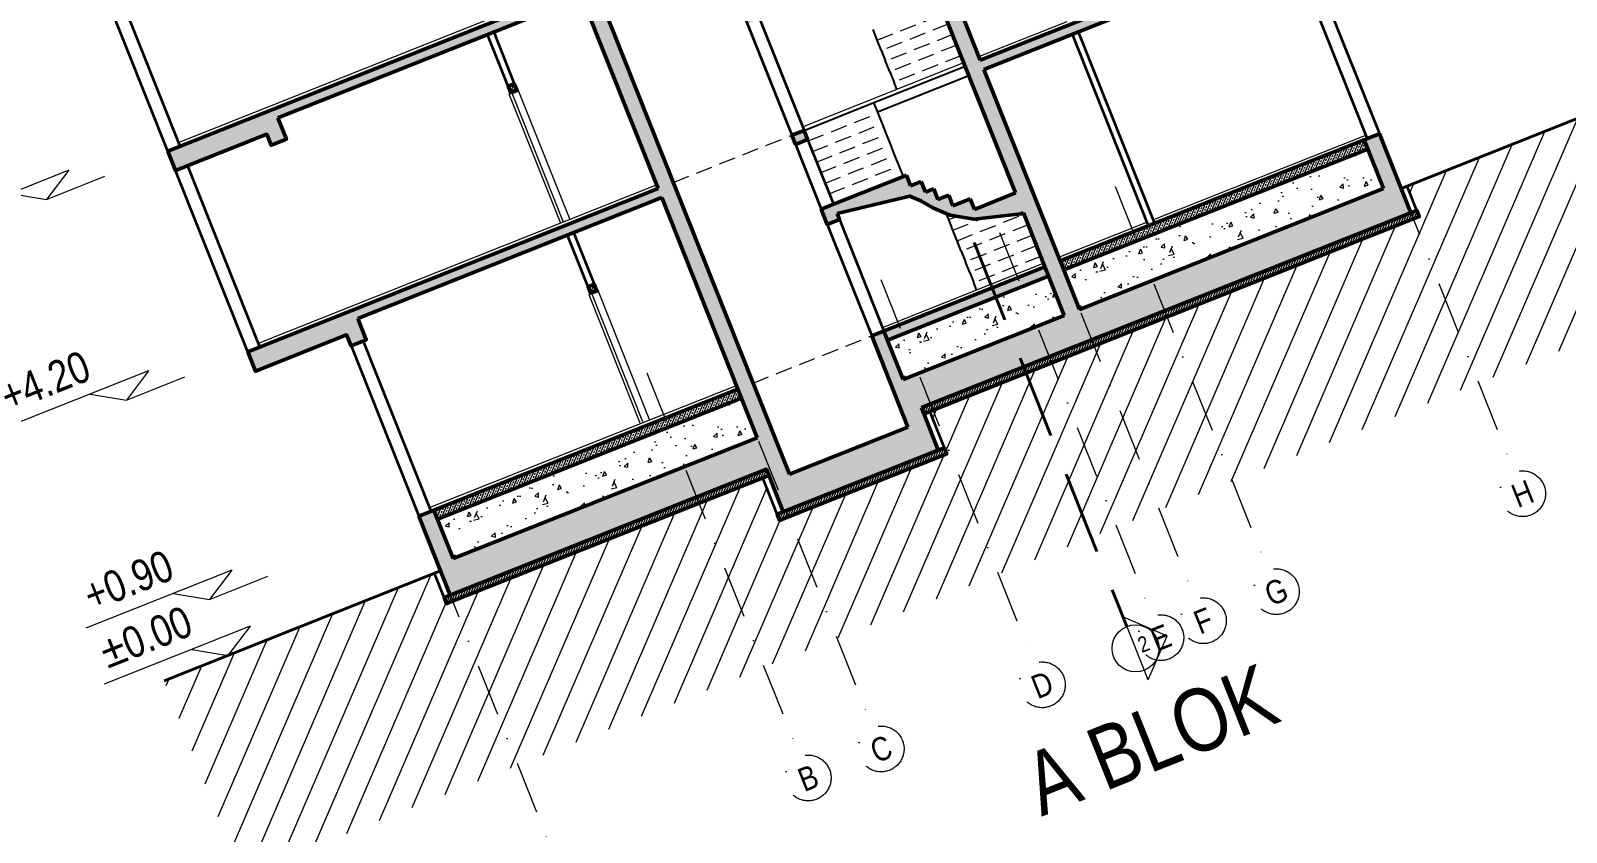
# Model space of a CAD drawing. Header units: millimetres. Extents: x 1852829 to 1882754, y -270850 to -231658.
# Drawn here: x 1863387 to 1863973, y -233906 to -233599 of the extents above; entities that cross this region are included whole.
import ezdxf
from ezdxf.enums import TextEntityAlignment as Align

# ---------------------------------------------------------------- set-up
doc = ezdxf.new("R2010")
doc.units = ezdxf.units.MM
for name, pattern in [('aks line', [0.4001000059604644, 0.2000000029802322, -0.1000000014901161, 0.0001, -0.1000000014901161]), ('izdüşüm ön', [9.524999999999999, 6.35, -3.175]), ('su yalıtım', [30, 12, -18])]:
    doc.linetypes.add(name, pattern=pattern)
for name, color, linetype, lineweight in [('a_aks_line', 251, 'aks line', 13), ('a_ba', 6, 'Continuous', 50), ('a_doğrama', 251, 'Continuous', 20), ('a_duvar', 251, 'Continuous', 35), ('a_görünüş', 32, 'Continuous', 25), ('a_görünüş_ince', 8, 'Continuous', 20), ('a_görünüş_kalın', 20, 'Continuous', 40), ('a_hatch_ba', 252, 'Continuous', 13), ('a_hatch_misc', 251, 'Continuous', 15), ('a_izdüşüm_ön', 6, 'izdüşüm ön', 9), ('a_kaplama', 40, 'Continuous', 15), ('a_kesit_line', 7, 'izdüşüm ön', 40), ('a_not_malzeme_text', 252, 'Continuous', 5), ('a_not_misc', 144, 'Continuous', 5), ('a_not_text', 7, 'Continuous', 13), ('a_yalıtım_su', 7, 'su yalıtım', 13)]:
    doc.layers.add(name, color=color, linetype=linetype, lineweight=lineweight)
doc.styles.add('arial_1_18', font='ARIALN.TTF', dxfattribs={"height": 0.2})
doc.styles.get("Standard").update_dxf_attribs({"font": 'ARIALN.TTF'})
pattern_1 = [(44.99999999995979, (-467813.1163280653, 61291.84079753887), (-1.122532015132856, 1.122532015134432), []), (44.99999999995979, (-467811.9937955651, 61291.84079753887), (-1.122532015132856, 1.122532015134432), [0.79375, -0.396875])]

# ---------------------------------------------------------------- blocks, each defined once
blk = doc.blocks.new('sembol_kot kesit')
at = {"layer": 'a_not_misc'}
for p, q in [((40.00000000005821, 24.00000000000182), (-159.9999999999418, 24)), ((-39.99999999994179, 24), (5.820766091346741e-11, 1.818989403545856e-12)), ((40.00000000005821, 24.00000000000182), (5.820766091346741e-11, 1.818989403545856e-12)), ((5.820766091346741e-11, 1.818989403545856e-12), (80.00000000005821, 1.818989403545856e-12))]:
    blk.add_line(p, q, dxfattribs=at)
blk = doc.blocks.new('kesti_vaziyet')
at = {"layer": 'a_hatch_ba'}
h = blk.add_hatch(dxfattribs=at)
h.set_pattern_fill('ANSI33', color=256, scale=0.25, angle=-4.021493339242471e-11)
h.set_pattern_definition(pattern_1)
h.paths.add_polyline_path([(251.0799122008029, 296.2499999996508), (304.829861773178, 296.2499999997672), (304.829861773178, 299.9999999997672), (244.8299127288628, 299.9999999998836), (244.8299127288628, 269.9999999998836), (59.82984872232191, 270), (59.82984872208908, 262.0000000001164), (113.5798613431398, 262), (113.579861342907, 257.5), (119.829861342907, 257.5), (119.8298613433726, 266.25), (244.82991272863, 266.25), (244.8299127290957, 187.4999999998836), (76.07986730500124, 187.4999999998836), (76.07986730500124, 179.4999999998836), (113.5798613431398, 179.4999999998836), (113.579861342907, 175), (119.829861342907, 175), (119.829861342907, 183.75), (244.8299127288628, 183.75), (244.8299127290957, 104.9999999998836), (76.07986730500124, 104.9999999998836), (76.07986730476841, 96.99999999988358), (113.5798613431398, 96.99999999976717), (113.579861342907, 92.49999999988358), (119.829861342907, 92.5), (119.829861342907, 101.25), (244.8299127288628, 101.25), (244.8299127288628, 22.5), (244.8299127288628, 2.5), (119.829861342907, 2.5), (119.8298295596614, 22.5), (113.5798295598943, 22.5), (113.579861342907, -10), (243.5799405388534, -10.00000000011642), (243.5799405388534, -27.50000000011642), (307.3299213659484, -27.50000993243884), (307.3299213657156, -10.00000000011642), (508.5798654926475, -10.00000000034925), (508.5798654924147, 22.49999999965075), (502.3298610525671, 22.49999999976717), (502.3298610525671, 2.499999999767169), (377.3298935750499, 2.499999999883585), (377.3298617920373, 22.49999999988358), (377.3298617918044, 101.2499999998836), (502.3298610528, 101.2499999997672), (502.3298610525671, 92.49999999976717), (508.5798610528, 92.49999999976717), (508.5798610528, 96.99999999953434), (546.07988057076, 96.99999999953434), (546.0798805712257, 104.9999999995343), (377.3298617920373, 104.9999999997672), (377.3298617920373, 183.7499999998836), (502.3298610528, 183.7499999997672), (502.3298610525671, 174.9999999997672), (508.5798610528, 174.9999999997672), (508.5798610528, 179.4999999997672), (546.0798805712257, 179.4999999997672), (546.0798805709928, 187.4999999996508), (377.3298617920373, 187.4999999997672), (377.3298617920373, 266.2499999997672), (502.3298610528, 266.2499999997672), (502.3298610528, 257.4999999996508), (508.5798610528, 257.4999999997672), (508.5798610528, 261.9999999997672), (546.0798805712257, 261.9999999997672), (562.3298626940232, 261.9999999997672), (562.329862694256, 269.9999999995343), (371.0798617922701, 269.9999999996508), (371.0798617922701, 217.8947368412046), (354.1500511283521, 217.8947368412046), (354.1500511285849, 222.2368421049323), (347.042426612461, 222.2368421050487), (347.0424266126938, 226.5789473679615), (343.5798609075136, 226.5789473679615), (342.6153527314309, 226.5789473679615), (342.6153527314309, 230.9210526308743), (341.8812214029022, 230.9210526307579), (339.1829284692649, 230.9210526307579), (339.1829284692649, 235.2631578947185), (338.8793414426036, 235.263157894602), (334.8298609147314, 235.263157894602), (334.8298609149642, 239.6052631575149), (333.5798609075136, 239.6052631575149), (304.8298618313856, 239.6052631575149), (299.8298617228866, 239.6052631575149), (299.8298617228866, 233.3552631575149), (304.82986183092, 233.3552631576313), (304.82986183092, 235.8161878266837), (333.0619791294448, 231.7299601985142), (336.3781444146298, 228.4221459822729), (339.8204054629896, 224.0675969313597), (344.7221852035727, 219.2598968157545), (352.6597251221538, 214.4107895246707), (369.9803810683079, 209.8026315792231), (371.0798617920373, 209.8026315792231), (371.0798617920373, 135.3947368410882), (354.1500511283521, 135.3947368410882), (354.1500511285849, 139.7368421049323), (347.042426612461, 139.7368421049323), (347.0424266126938, 144.0789473678451), (343.5798609075136, 144.0789473679615), (342.6153527314309, 144.0789473678451), (342.6153527314309, 148.4210526308743), (341.8812214026693, 148.4210526307579), (339.1829284692649, 148.4210526307579), (339.1829284692649, 152.763157894602), (338.8793414426036, 152.763157894602), (334.8298609147314, 152.763157894602), (334.8298609147314, 157.1052631575149), (333.5798609072808, 157.1052631575149), (304.8298618313856, 157.1052631575149), (299.8298617231194, 157.1052631575149), (299.8298617228866, 150.8552631575149), (304.8298618311528, 150.8552631575149), (304.8298618311528, 153.3161878266837), (333.0619791294448, 149.2299601982813), (336.3781444146298, 145.9221459822729), (339.8204054629896, 141.5675969311269), (344.7221852031071, 136.7598968157545), (352.6597251219209, 131.9107895246707), (369.9803810683079, 127.3026315791067), (371.0798617920373, 127.3026315792231), (371.0798617920373, 52.89473684108816), (354.1500511283521, 52.89473684108816), (354.1500511285849, 57.23684210493229), (347.042426612461, 57.23684210504871), (347.042426612461, 61.5789473678451), (343.5798609072808, 61.57894736796152), (342.6153527314309, 61.5789473678451), (342.6153527314309, 65.92105263087433), (341.8812214029022, 65.92105263075791), (339.1829284692649, 65.92105263075791), (339.1829284692649, 70.26315789460205), (338.8793414426036, 70.26315789460205), (334.8298609147314, 70.26315789460205), (334.8298609144986, 74.60526315751486), (333.579860907048, 74.60526315763127), (304.8298618311528, 74.60526315763127), (299.8298617228866, 74.60526315763127), (299.8298617228866, 68.35526315751486), (304.8298618311528, 68.35526315751486), (304.82986183092, 70.81618782668374), (333.0619791294448, 66.72996019839775), (336.3781444146298, 63.42214598227292), (339.8204054627568, 59.06759693124332), (344.7221852031071, 54.25989681575447), (352.6597251216881, 49.41078952467069), (369.9803810683079, 44.80263157910667), (371.0798617922701, 44.80263157910667), (371.0798617922701, 22.49999999976717), (371.0798935750499, 2.499999999767169), (304.8298936479259, 2.499999999767169), (304.8298618649133, 22.49999999988358), (299.8298617729452, 22.49999999988358), (299.8299213659484, -15.00000993232243), (251.0799405388534, -15.00000000023283), (251.0798809458502, 22.5)])
h = blk.add_hatch(dxfattribs=at)
h.set_pattern_fill('ANSI33', color=256, scale=0.25, angle=-4.021493339242471e-11)
h.set_pattern_definition(pattern_1)
h.paths.add_polyline_path([(304.8298618991394, 269.9999999997672), (299.8298618067056, 269.9999999997672), (299.8298618067056, 266.2499999997672), (304.8298618989065, 266.25)])
h.paths.add_polyline_path([(304.8298618651461, 187.4999999997672), (299.829861773178, 187.4999999997672), (299.8298617729452, 183.7499999998836), (304.8298618651461, 183.7499999998836)])
h.paths.add_polyline_path([(304.8298619152047, 104.9999999998836), (299.829861773178, 104.9999999997672), (299.8298617729452, 101.25), (304.8298619149718, 101.2499999998836)])
h.paths.add_polyline_path([(371.0798617920373, 22.49999999988358), (304.8298618649133, 22.49999999988358), (304.8298678244464, 18.74999999976717), (371.0798677513376, 18.74999999976717)])
h = blk.add_hatch(dxfattribs=at)
h.set_pattern_fill('ANSI33', color=256, scale=0.25, angle=-4.021493339242471e-11)
h.set_pattern_definition([(44.99999999995979, (-468548.9366113646, 66586.83215345163), (-1.122532015132856, 1.122532015134432), []), (44.99999999995979, (-468547.8140788646, 66586.83215345163), (-1.122532015132856, 1.122532015134432), [0.79375, -0.396875])])
h.paths.add_polyline_path([(206.0798685729969, 160.0000002600718), (208.5798685729969, 160.0000002600718), (208.5798685729969, 162.5000002594898), (206.0798685729969, 162.5000002596062)])
h = blk.add_hatch(dxfattribs=at)
h.set_pattern_fill('ANSI33', color=256, scale=0.25, angle=-4.021493339242471e-11)
h.set_pattern_definition([(44.99999999995979, (-468548.9366113646, 66504.33215345163), (-1.122532015132856, 1.122532015134432), []), (44.99999999995979, (-468547.8140788646, 66504.33215345163), (-1.122532015132856, 1.122532015134432), [0.79375, -0.396875])])
h.paths.add_polyline_path([(206.0798685729969, 77.50000026007183), (208.5798685729969, 77.50000025995541), (208.5798685729969, 80.00000025960617), (206.0798685729969, 80.00000025960617)])
h = blk.add_hatch(dxfattribs=at)
h.set_pattern_fill('ANSI33', color=256, scale=0.25, angle=-4.021493339242471e-11)
h.set_pattern_definition(pattern_1)
h.paths.add_polyline_path([(119.8298295596614, 22.50000993197318), (244.8299127288628, 22.5000099320896), (244.8299127288628, 18.74999999988358), (119.8298295598943, 18.75)])
h = blk.add_hatch(dxfattribs=at)
h.set_pattern_fill('ANSI33', color=256, scale=0.25, angle=-4.021493339242471e-11)
h.set_pattern_definition(pattern_1)
h.paths.add_polyline_path([(377.3298617920373, 22.49999999988358), (502.3298610525671, 22.49999999976717), (502.3298610528, 18.74999999976717), (377.3298617918044, 18.74999999976717)])
edge = h.paths.add_edge_path(flags=17)
edge.add_line((502.3298610528, 18.74999999976717), (377.3298617920373, 18.74999999985448))
h = blk.add_hatch(dxfattribs=at)
h.set_pattern_fill('ANSI31', color=256, scale=6.25, angle=179.9999999999598)
h.set_pattern_definition([(224.9999999999598, (-17130.06852245587, -6336.575483987224), (0.5524271728016024, -0.5524271728023782), [])])
edge = h.paths.add_edge_path()
edge.add_line((111.079861342907, -10.00006356602535), (111.079861342907, -12.50006356602535))
edge.add_line((111.079861342907, -12.50006356614176), (243.5799405388534, -12.50006356622907))
edge.add_line((243.5799405388534, -12.50007349834777), (243.5799405388534, -10.00007349834777))
edge.add_line((243.5799405388534, -10.00007349834777), (111.079861342907, -10.00006356605445))
h = blk.add_hatch(dxfattribs=at)
h.set_pattern_fill('ANSI31', color=256, scale=6.25, angle=179.9999999999598)
h.set_pattern_definition([(224.9999999999598, (-16862.56859750231, -6336.575483987457), (0.5524271728016024, -0.5524271728023782), [])])
edge = h.paths.add_edge_path()
edge.add_line((307.3299213657156, -10.0000317832455), (307.3299213657156, -12.5000317832455))
edge.add_line((307.3299213659484, -12.5000317832455), (511.0798654926475, -12.5000635664037))
edge.add_line((511.0798654924147, -12.5000734985806), (511.0798654924147, -10.0000734985806))
edge.add_line((511.0798654924147, -10.00007349846419), (307.3299213659484, -10.00000993226422))
h = blk.add_hatch(dxfattribs=at)
h.set_pattern_fill('ANSI31', color=256, scale=6.25, angle=179.9999999999598)
h.set_pattern_definition([(224.9999999999598, (-17000.06844326016, -6354.075420421315), (0.5524271728016024, -0.5524271728023782), [])])
edge = h.paths.add_edge_path()
edge.add_line((241.0799405388534, -27.50000000023283), (241.0799405388534, -30.00000000023283))
edge.add_line((241.0799405390862, -30.00000000034925), (316.079940888565, -30.00000000040745))
edge.add_line((309.8299213657156, -30.00000993232243), (309.8299213657156, -27.50000993232243))
edge.add_line((309.8299213659484, -27.50000993232243), (241.0799405390862, -27.50000000005821))
at = {"layer": 'a_hatch_misc'}
h = blk.add_hatch(dxfattribs=at)
h.set_pattern_fill('AR-CONC', color=256, scale=2.5, angle=-4.021493339242471e-11)
h.set_pattern_definition([(49.99999999995977, (-17077.98804285284, -6375.312541593565), (17.93150456501774, -1.568803374577462), [1.875, -20.625]), (354.9999999999598, (-17077.98804285284, -6375.312541593565), (-3.468783340311802, 18.80480334250273), [1.5, -16.49999999999999]), (100.4514444599598, (-17076.49375082809, -6375.443275193451), (14.46272116818989, 17.23599977420558), [1.593504799999991, -17.52855279999985]), (46.18419999995979, (-17077.98804285307, -6370.312541593448), (26.6810332667864, -4.13798201984564), [2.812499999999984, -30.93749999999988]), (96.63563548995978, (-17075.76462422777, -6370.657374268631), (23.3665486418728, 24.35296501934736), [2.39025855, -26.29284399999999]), (351.1841639899598, (-17077.98804285307, -6370.312541593448), (23.36654862638642, 24.35296500673336), [2.25, -24.75000002499999]), (20.99999999995978, (-17075.48804285284, -6371.562541593565), (14.92267630295448, -10.06547226664394), [1.875, -20.625]), (325.9999999999598, (-17075.48804285284, -6371.562541593565), (6.082883298052266, 18.12875112616705), [1.5, -16.5]), (71.45144473995975, (-17074.24448650307, -6372.401330943685), (21.00555941825494, 8.063278820144102), [1.59350475, -17.5285528]), (37.4999999999598, (-17077.98804285284, -6375.312541593565), (0.3039963829381076, 8.322346345782574), [0, -16.29999999999999, 0, -16.75, 0, -16.5625]), (7.49999999995979, (-17077.98804285284, -6375.312541593565), (6.576738436060635, 9.860292797054388), [0, -9.549999999999997, 0, -15.925, 0, -6.312499999999999]), (327.4999999999598, (-17083.56304285303, -6375.312541593681), (13.34556090430983, -0.5638717933688602), [0, -6.249999999999996, 0, -19.49999999999999, 0, -25.87499999999999]), (317.4999999999598, (-17086.06304285303, -6375.312541593565), (14.57965423356141, 2.502624558297709), [0, -8.124999999999998, 0, -12.95, 0, -18.375])])
h.paths.add_polyline_path([(244.8299119060393, 18.76287997164764), (119.8298355189618, 18.76288100902457), (119.8298354791477, 2.512880995753221), (244.8299118659925, 2.512879958376288)])
h = blk.add_hatch(dxfattribs=at)
h.set_pattern_fill('AR-CONC', color=256, scale=2.5, angle=-4.021493339242471e-11)
h.set_pattern_definition([(49.99999999995977, (-16892.98801054782, -6375.312541593798), (17.93150456501774, -1.568803374577462), [1.875, -20.625]), (354.9999999999598, (-16892.98801054782, -6375.312541593798), (-3.468783340311802, 18.80480334250273), [1.5, -16.49999999999999]), (100.4514444599598, (-16891.49371852307, -6375.443275193684), (14.46272116818989, 17.23599977420558), [1.59350479999999, -17.52855279999985]), (46.18419999995979, (-16892.98801054806, -6370.312541593798), (26.6810332667864, -4.13798201984564), [2.812499999999984, -30.93749999999987]), (96.63563548995978, (-16890.76459192275, -6370.657374268747), (23.3665486418728, 24.35296501934736), [2.39025855, -26.29284399999999]), (351.1841639899598, (-16892.98801054806, -6370.312541593798), (23.36654862638642, 24.35296500673336), [2.25, -24.75000002499999]), (20.99999999995978, (-16890.48801054806, -6371.562541593681), (14.92267630295448, -10.06547226664394), [1.875, -20.625]), (325.9999999999598, (-16890.48801054806, -6371.562541593681), (6.082883298052266, 18.12875112616705), [1.5, -16.5]), (71.45144473995975, (-16889.24445419782, -6372.401330943685), (21.00555941825494, 8.063278820144102), [1.59350475, -17.5285528]), (37.4999999999598, (-16892.98801054782, -6375.312541593798), (0.3039963829381076, 8.322346345782574), [0, -16.29999999999999, 0, -16.75, 0, -16.5625]), (7.49999999995979, (-16892.98801054782, -6375.312541593798), (6.576738436060635, 9.860292797054388), [0, -9.549999999999997, 0, -15.925, 0, -6.312499999999999]), (327.4999999999598, (-16898.56301054778, -6375.312541593798), (13.34556090430983, -0.5638717933688602), [0, -6.249999999999996, 0, -19.49999999999999, 0, -25.87499999999999]), (317.4999999999598, (-16901.06301054801, -6375.312541593798), (14.57965423356141, 2.502624558297709), [0, -8.124999999999998, 0, -12.95, 0, -18.375])])
h.paths.add_polyline_path([(371.0798806627281, 18.76278660900425), (304.8298678244464, 18.76288100879174), (304.8298677843995, 2.512880995636806), (371.0798806229141, 2.512786595965736)])
h = blk.add_hatch(dxfattribs=at)
h.set_pattern_fill('AR-CONC', color=256, scale=2.5, angle=-4.021493339242471e-11)
h.set_pattern_definition([(49.99999999995977, (-16820.48801658, -6375.312541593798), (17.93150456501774, -1.568803374577462), [1.875, -20.625]), (354.9999999999598, (-16820.48801658, -6375.312541593798), (-3.468783340311802, 18.80480334250273), [1.5, -16.49999999999999]), (100.4514444599598, (-16818.99372455501, -6375.443275193917), (14.46272116818989, 17.23599977420558), [1.59350479999999, -17.52855279999984]), (46.18419999995979, (-16820.48801658, -6370.312541593798), (26.6810332667864, -4.13798201984564), [2.812499999999984, -30.93749999999987]), (96.63563548995978, (-16818.26459795493, -6370.657374268863), (23.3665486418728, 24.35296501934736), [2.39025855, -26.29284399999999]), (351.1841639899598, (-16820.48801658, -6370.312541593798), (23.36654862638642, 24.35296500673336), [2.25, -24.75000002499999]), (20.99999999995978, (-16817.98801658, -6371.562541593681), (14.92267630295448, -10.06547226664394), [1.875, -20.625]), (325.9999999999598, (-16817.98801658, -6371.562541593681), (6.082883298052266, 18.12875112616705), [1.5, -16.5]), (71.45144473995975, (-16816.74446022999, -6372.401330943801), (21.00555941825494, 8.063278820144102), [1.59350475, -17.5285528]), (37.4999999999598, (-16820.48801658, -6375.312541593798), (0.3039963829381076, 8.322346345782574), [0, -16.29999999999999, 0, -16.75, 0, -16.5625]), (7.49999999995979, (-16820.48801658, -6375.312541593798), (6.576738436060635, 9.860292797054388), [0, -9.549999999999997, 0, -15.925, 0, -6.312499999999999]), (327.4999999999598, (-16826.06301658018, -6375.312541593681), (13.34556090430983, -0.5638717933688602), [0, -6.249999999999996, 0, -19.49999999999999, 0, -25.87499999999999]), (317.4999999999598, (-16828.56301657995, -6375.312541593798), (14.57965423356141, 2.502624558297709), [0, -8.124999999999998, 0, -12.95, 0, -18.375])])
h.paths.add_polyline_path([(502.3298610728234, 18.76278660912067), (377.3298617920373, 18.76288100867532), (377.3298617524561, 2.512880995403975), (502.3298610327765, 2.51278659584932)])
h = blk.add_hatch(dxfattribs=at)
h.set_pattern_fill('ANSI31', color=256, scale=3)
h.set_pattern_definition([(45, (-1846351.882824646, 237468.6415953328), (-6.735192090801865, 6.735192090801865), [])])
h.paths.add_polyline_path([(0, 0), (0, -80), (2160.497209043242, -79.9999999999709), (2160.497209043242, 5.477669647661969), (1980.497209132649, 5.477669647661969), (1980.497209043009, -7.022330351523124), (1795.496951437322, -7.022330351552228), (1795.496951437322, -17.02233035140671), (1797.99695143709, -17.02233035140671), (1797.99695143709, -19.52233035140671), (1726.747212907299, -19.52233035140671), (1726.747212907299, -17.02233035140671), (1729.247212907067, -17.02233035129029), (1729.247212907299, -7.022330351290293), (1455.497209837427, -7.022330351173878), (1455.497209935216, 5.47766964812763), (1420.497209934751, 5.477669648214942), (1420.497209934751, 2.475818528328091), (1218.459285051795, 2.475818523846101), (1218.459285051795, -10.52417791157495), (1082.209278963739, -10.52417790939217), (1082.209278963739, -27.5241779119242), (1009.709284188692, -27.52417791180778), (1009.709284188692, -10.52417943254113), (745.9592890113126, -10.5241794079775), (745.9592890110798, 2.475818529026583), (710.9592781020328, 2.475818529375829), (710.9592781024985, -4.656612873077393e-10), (511.0798654924147, -4.656612873077393e-10), (511.0798654924147, -12.50000000034925), (309.8299213659484, -12.50000000023283), (309.8299187424127, -30.00000993232243), (241.0799405390862, -30.00000000034925), (241.0799405390862, -12.50000000023283), (111.079861342907, -12.50000000011642), (111.079861342907, 0)])
at = {"layer": 'a_aks_line', "ltscale": 100}
for p, q in [((113.5798613424413, 41.18234083848074), (113.5798613424413, -116.7319473153912)), ((214.8307590968907, 41.18234083824791), (214.8307590968907, -116.7319473155076)), ((244.8299127288628, 41.18234086537268), (244.82991272863, -116.7319472883828)), ((311.0798545724247, 41.18234083836433), (311.0798545726575, -116.7319473153912)), ((359.8303808923811, 41.18234083824791), (359.8303808923811, -116.731947315624)), ((377.3298617920373, 41.18234083824791), (377.3298617918044, -116.7319473153912)), ((407.329764353577, 41.18234083813149), (407.329764353577, -116.7319473155076)), ((508.5798654924147, 41.18234083824791), (508.5798654921819, -116.7319685064722))]:
    blk.add_line(p, q, dxfattribs=at)
for centre in [(214.8307590968907, -125.4819473153912), (244.82991272863, -125.48194728815), (311.0798545724247, -125.4819473152747), (359.8303808919154, -125.4819473153912), (377.3298617918044, -125.4819473153912), (407.3297643531114, -125.4819473155076), (508.5798654931132, -125.4819685064722)]:
    blk.add_circle(centre, 8.75, dxfattribs=at)
at = {"layer": 'a_ba'}
for p, q in [((251.0799122008029, 296.2499999996508), (251.0799122005701, 22.49999999988358)), ((244.8299127290957, 187.4999999998836), (76.07986730500124, 187.4999999998836)), ((76.07986730500124, 179.4999999998836), (76.07986730500124, 187.4999999998836)), ((244.8299127288628, 183.75), (119.829861342907, 183.75)), ((244.8299127288628, 183.75), (244.8299127290957, 104.9999999998836)), ((377.3298617920373, 183.7499999998836), (377.3298617920373, 104.9999999996508)), ((371.0798617920373, 127.3026315792231), (371.0798617920373, 52.89473684108816)), ((244.8299127290957, 104.9999999998836), (76.07986730500124, 104.9999999998836)), ((244.8299127288628, 101.25), (119.829861342907, 101.25)), ((244.8299127288628, 101.25), (244.8299127288628, 22.5)), ((304.8298618651461, 104.9999999997672), (299.829861773178, 104.9999999997672)), ((299.8298617729452, 101.25), (299.829861773178, 104.9999999997672)), ((304.8298618651461, 101.25), (299.8298617729452, 101.25)), ((304.8298619149718, 101.2499999998836), (304.8298619152047, 104.9999999998836)), ((546.0798805712257, 104.9999999995343), (377.3298617925029, 104.9999999997672)), ((502.3298610528, 101.2499999997672), (377.3298617922701, 101.2499999998836)), ((377.3298617918044, 101.2499999998836), (377.3298617920373, 22.49999999988358)), ((304.8298618311528, 74.60526315763127), (333.579860907048, 74.60526315763127)), ((334.8298609144986, 74.60526315751486), (333.579860907048, 74.60526315763127)), ((334.8298609147314, 70.26315789460205), (334.8298609144986, 74.60526315751486)), ((338.8793414426036, 70.26315789460205), (334.8298609147314, 70.26315789460205)), ((339.1829284692649, 70.26315789460205), (338.8793414426036, 70.26315789460205)), ((339.1829284692649, 65.92105263075791), (339.1829284692649, 70.26315789460205)), ((341.8812214029022, 65.92105263075791), (339.1829284692649, 65.92105263075791)), ((341.8812214029022, 65.92105263075791), (342.6153527314309, 65.92105263087433)), ((342.6153527314309, 61.5789473678451), (342.6153527314309, 65.92105263087433)), ((343.5798609072808, 61.57894736796152), (342.6153527314309, 61.5789473678451)), ((343.5798609072808, 61.57894736796152), (347.042426612461, 61.5789473678451)), ((347.042426612461, 57.23684210504871), (347.042426612461, 61.5789473678451)), ((354.1500511285849, 57.23684210493229), (347.042426612461, 57.23684210504871)), ((354.1500511283521, 52.89473684108816), (354.1500511285849, 57.23684210493229)), ((371.0798617920373, 52.89473684108816), (354.1500511283521, 52.89473684108816)), ((371.0798617922701, 44.80263157910667), (371.0798617922701, 22.49999999976717)), ((244.8299127288628, 22.5), (113.579861320788, 22.5)), ((244.8299127288628, 18.74999999988358), (119.8298355191946, 18.75)), ((371.0798617920373, 22.49999999988358), (299.8298617729452, 22.49999999988358)), ((371.0798677513376, 18.74999999976717), (304.8298678244464, 18.74999999976717)), ((502.3298610525671, 22.49999999976717), (377.3298617920373, 22.49999999988358)), ((502.3298610528, 18.74999999976717), (377.3298617918044, 18.74999999976717)), ((502.3298610525671, 22.49999999976717), (502.3298610525671, 2.499999999767169)), ((502.3298610525671, 22.49999999976717), (508.5798654924147, 22.49999999965075)), ((508.5798654924147, 22.49999999965075), (508.5798654926475, -10.00000000034925)), ((244.8299127288628, 2.5), (119.829861342907, 2.5)), ((371.0798935750499, 2.499999999767169), (304.8298936479259, 2.499999999767169)), ((502.3298610525671, 2.499999999767169), (377.3298617920373, 2.499999999767169)), ((243.5799405388534, -10.00000000011642), (113.5798613205552, -10)), ((508.5798612663057, -10.00000000034925), (307.3299213657156, -10.00000000011642))]:
    blk.add_line(p, q, dxfattribs=at)
for points in [[(76.07986730500124, 179.4999999998836), (113.5798613431398, 179.4999999998836), (113.579861342907, 175), (119.829861342907, 175), (119.829861342907, 183.75)], [(76.07986730500124, 104.9999999997672), (76.07986730476841, 96.99999999988358), (113.5798613431398, 96.99999999976717), (113.579861342907, 92.49999999988358), (119.829861342907, 92.5), (119.829861342907, 101.25)], [(304.8298618311528, 74.60526315763127), (299.8298617228866, 74.60526315763127), (299.8298617228866, 68.35526315751486), (304.8298618311528, 68.35526315751486), (304.82986183092, 70.81618782668374)], [(371.0798617922701, 44.80263157910667), (369.9803810683079, 44.80263157910667), (352.6597251216881, 49.41078952467069), (344.7221852031071, 54.25989681575447), (339.8204054627568, 59.06759693124332), (336.3781444146298, 63.42214598227292), (333.0619791294448, 66.72996019839775), (304.82986183092, 70.81618782668374)], [(113.5798295598943, 22.5), (113.579861342907, -10)], [(119.829861342907, 2.5), (119.8298295596614, 22.5)], [(244.8299127288628, 2.5), (244.8298809458502, 22.49999999988358)], [(251.0799405388534, -15.00000000023283), (251.0798809458502, 22.5)], [(299.8298617729452, 22.49999999988358), (299.8299213659484, -15.00000000011642)], [(304.8298936479259, 2.499999999767169), (304.8298618649133, 22.49999999988358)], [(371.0798617920373, 22.49999999988358), (371.0798935750499, 2.499999999767169)], [(377.3298617920373, 2.499999999767169), (377.3298935750499, 2.499999999883585), (377.3298617920373, 22.49999999988358)], [(243.5799405388534, -27.50000000011642), (243.5799405388534, -10.00000000011642)], [(307.3299213659484, -27.50000993243884), (307.3299213659484, -10.00000993232243)], [(251.0799405388534, -15.00000000023283), (299.8299213659484, -15.00000993232243)], [(243.5799405388534, -27.50000000011642), (307.3299213659484, -27.50000993243884)]]:
    blk.add_lwpolyline(points, dxfattribs=at)
at = {"layer": 'a_ba', "ltscale": 100}
for points in [[(206.0798685729969, 162.5000002600718), (208.5798685729969, 162.5000002594898), (208.5798685732298, 160.0000002596062), (206.0798685729969, 160.0000002600718), (206.0798685729969, 162.5000002600718)], [(206.0798685729969, 80.00000026007183), (208.5798685729969, 80.00000025960617), (208.5798685732298, 77.50000025960617), (206.0798685729969, 77.50000026007183), (206.0798685729969, 80.00000026007183)]]:
    blk.add_lwpolyline(points, dxfattribs=at)
at = {"layer": 'a_ba'}
for points in [[(111.079861342907, -10.00006356602535), (243.5799405386206, -10.00006356602535), (243.5799405388534, -12.50000000023283), (111.079861342907, -12.50000000011642)], [(307.3299213657156, -10.00006356625818), (511.0798654924147, -10.00006356625818), (511.0798654924147, -12.50000000034925), (307.3299213659484, -12.50000000034925)], [(307.3299213659484, -27.50000993243884), (309.8299213659484, -27.50000993232243), (309.8299213657156, -30.00000993232243), (243.5799405388534, -30.00000000011642), (241.0799405390862, -30.00000000034925), (241.0799405388534, -27.50000000023283)]]:
    blk.add_lwpolyline(points, close=True, dxfattribs=at)
at = {"layer": 'a_doğrama', "linetype": 'Continuous'}
for p, q in [((205.3298685483169, 106.7500000086147), (205.3298685450573, 159.5250002599787)), ((205.3298685450573, 159.5250002599787), (206.4548685450573, 159.5250002604444)), ((205.5798685450573, 160.0000002600718), (205.5798685450573, 159.5250002599787)), ((206.4548685483169, 106.7500000086147), (206.4548685450573, 159.5250002604444)), ((205.3298685480841, 24.25000000861473), (205.3298685450573, 77.0250002599787)), ((205.3298685450573, 77.0250002599787), (206.4548685450573, 77.02500026044436)), ((205.5798685450573, 77.50000026007183), (205.5798685452901, 77.0250002599787)), ((206.4548685483169, 24.25000000861473), (206.4548685450573, 77.02500026044436))]:
    blk.add_line(p, q, dxfattribs=at)
for points in [[(205.5798685450573, 160.0000002600718), (206.0798685729969, 160.0000002600718)], [(208.5798685450573, 160.0000002605375), (209.0798685450573, 160.0000002605375), (209.0798685452901, 159.2500002605375), (206.4548685452901, 159.2500002600718)], [(205.5798685450573, 77.50000026007183), (206.0798685729969, 77.50000026007183)], [(208.5798685450573, 77.50000026053749), (209.0798685450573, 77.50000026053749), (209.0798685452901, 76.75000026053749), (206.4548685450573, 76.75000026007183)]]:
    blk.add_lwpolyline(points, dxfattribs=at)
at = {"layer": 'a_duvar'}
for p, q in [((76.07986730500124, 187.4999999998836), (76.07986730500124, 261.9999999998836)), ((81.07986782910302, 187.5), (81.07986782910302, 262)), ((299.8298617231194, 183.7499999998836), (299.8298617231194, 104.9999999997672)), ((76.07986730500124, 104.9999999997672), (76.07986730500124, 179.4999999998836)), ((81.07986782910302, 104.9999999998836), (81.07986782910302, 179.5)), ((304.8298618311528, 153.3161878266837), (304.8298618313856, 104.9999999997672)), ((299.8298617228866, 101.2499999998836), (299.8298617228866, 74.60526315763127)), ((304.8298618311528, 101.2499999998836), (304.8298618311528, 74.60526315763127)), ((413.5798614909872, 101.2499999997672), (413.5798614907544, 22.49999999976717)), ((416.0798614337109, 101.2499999996508), (416.0798614334781, 22.49999999976717)), ((113.579861342907, 92.49999999988358), (113.579861342907, 22.5)), ((118.5798613424413, 92.5), (118.5798613424413, 22.50000000011642)), ((503.5798614015803, 92.49999999976717), (503.5798614013474, 22.49999999976717)), ((508.5798610528, 92.49999999976717), (508.5798610528, 22.49999999976717)), ((299.8298617228866, 68.35526315751486), (299.8298617228866, 22.49999999988358)), ((304.8298618311528, 68.35526315751486), (304.8298618311528, 22.49999999988358)), ((111.079861342907, -10.00006356602535), (111.079861342907, 0)), ((511.0798654924147, -10.00006356625818), (511.0798654924147, -2.328306436538696e-10)), ((241.0799405388534, -27.50000000023283), (241.0799405390862, -12.50000000023283)), ((309.8299213659484, -27.50000993232243), (309.8299213659484, -12.50000000023283))]:
    blk.add_line(p, q, dxfattribs=at)
for points in [[(208.579868541332, 183.75), (208.579868541332, 162.5000002596062), (206.0798726314679, 162.5000002528541), (206.0798726314679, 183.75)], [(208.579868541332, 101.25), (208.579868541332, 80.00000025960617), (206.0798726314679, 80.00000025285408), (206.079872631235, 101.25)]]:
    blk.add_lwpolyline(points, dxfattribs=at)
at = {"layer": 'a_görünüş'}
for p, q in [((343.579860907048, 126.7105263152625), (343.5798609072808, 131.0526315792231)), ((343.5798609072808, 122.3684210524661), (343.579860907048, 126.7105263152625)), ((343.5798609072808, 122.3684210524661), (343.579860907048, 118.0263157896698)), ((343.5798609072808, 113.6842105266405), (343.579860907048, 118.0263157896698)), ((343.5798609072808, 113.6842105266405), (343.5798609072808, 109.34210526268)), ((343.5798609072808, 106.4999999997672), (343.5798609072808, 109.34210526268)), ((304.8298609075136, 104.9999999996508), (333.5798609072808, 104.9999999997672)), ((333.5798496718053, 96.31578947405796), (333.5798609072808, 100.6578947368544)), ((333.5798609072808, 100.6578947368544), (333.5798609072808, 104.9999999997672)), ((333.5798609072808, 104.9999999997672), (371.0798617920373, 104.9999999997672)), ((333.5798609072808, 101.2499999998836), (371.0798617920373, 101.2499999998836)), ((333.5798609072808, 91.97368421021383), (333.5798496718053, 96.31578947405796)), ((333.579860907048, 87.63157894730102), (333.5798609072808, 91.97368421021383)), ((333.5798609072808, 83.28947368438821), (333.579860907048, 87.63157894730102)), ((333.5798609072808, 78.94736842054408), (333.5798609072808, 83.28947368438821)), ((333.579860907048, 74.60526315763127), (333.5798609072808, 78.94736842054408)), ((343.579860907048, 52.89473684120458), (343.5798609072808, 55.38029653590638)), ((343.5798609072808, 48.55263157922309), (343.579860907048, 52.89473684120458)), ((343.579860907048, 44.21052631526254), (343.5798609072808, 48.55263157922309)), ((343.5798609072808, 39.86842105234973), (343.579860907048, 44.21052631526254)), ((343.5798609072808, 39.86842105234973), (343.579860907048, 35.52631578943692)), ((343.5798609072808, 31.18421052664053), (343.579860907048, 35.52631578943692)), ((343.5798609072808, 31.18421052664053), (343.5798609072808, 26.84210526267998)), ((343.5798609072808, 23.99999999976717), (343.5798609072808, 26.84210526267998))]:
    blk.add_line(p, q, dxfattribs=at)
at = {"layer": 'a_görünüş_ince'}
for points in [[(209.0798685452901, 159.2500002605375), (209.0798685452901, 106.5000000084983)], [(209.0798685452901, 76.75000026053749), (209.0798685452901, 24.00000000849832)]]:
    blk.add_lwpolyline(points, dxfattribs=at)
at = {"layer": 'a_görünüş_kalın'}
blk.add_line((508.5798610528, -3.492459654808044e-10), (710.9592781024985, -4.656612873077393e-10), dxfattribs=at)
blk.add_lwpolyline([(0, 0), (113.5798587203026, 0)], dxfattribs=at)
at = {"layer": 'a_izdüşüm_ön'}
for p, q in [((343.579860907048, 126.7105263152625), (371.0798617920373, 126.710526315379)), ((371.0798617922701, 122.3684210523497), (343.5798609072808, 122.3684210524661)), ((371.0798617925029, 118.0263157893205), (343.579860907048, 118.0263157896698)), ((371.0798617922701, 113.6842105265241), (343.5798609072808, 113.6842105266405)), ((371.0798617925029, 109.34210526268), (343.5798609072808, 109.34210526268)), ((304.8298609072808, 100.6578947368544), (333.5798609072808, 100.6578947368544)), ((304.8298459020443, 96.31578947394155), (333.5798496718053, 96.31578947405796)), ((304.8298439052887, 91.97368421009742), (333.5798609072808, 91.97368421021383)), ((304.8298419083003, 87.63157894718461), (333.579860907048, 87.63157894730102)), ((304.8298633287195, 83.28947368438821), (333.5798609072808, 83.28947368438821)), ((304.8298609075136, 78.94736842042767), (333.5798609072808, 78.94736842054408)), ((343.579860907048, 52.89473684120458), (346.9568257553037, 52.89473684108816)), ((343.5798609072808, 48.55263157922309), (355.8852783031762, 48.55263157910667)), ((343.579860907048, 44.21052631526254), (371.0798617920373, 44.21052631526254)), ((371.0798617922701, 39.86842105234973), (343.5798609072808, 39.86842105234973)), ((371.0798617922701, 35.52631578943692), (343.579860907048, 35.52631578943692)), ((371.0798617922701, 31.18421052652411), (343.5798609072808, 31.18421052664053)), ((371.0798617925029, 26.84210526256356), (343.5798609072808, 26.84210526267998))]:
    blk.add_line(p, q, dxfattribs=at)
for points in [[(251.0799122008029, 104.9999999997672), (299.8298617231194, 104.9999999997672)], [(251.0799122005701, 22.49999999988358), (299.8298617228866, 22.49999999988358)]]:
    blk.add_lwpolyline(points, dxfattribs=at)
at = {"layer": 'a_kaplama'}
for p, q in [((81.07986782910302, 188.9999999998836), (208.579868541332, 188.9999999998836)), ((81.07986782910302, 106.4999999998836), (208.579868541332, 106.4999999997672)), ((208.579868541332, 106.4999999997672), (244.8299127288628, 106.4999999998836)), ((304.8298618311528, 106.4999999997672), (371.0798617925029, 106.4999999996508)), ((377.3298617922701, 106.4999999997672), (413.5798614909872, 106.4999999996508)), ((118.5798613426741, 24), (208.579868541332, 24)), ((208.579868541332, 24), (244.82991272863, 24)), ((304.82986183092, 23.99999999988358), (371.0798617920373, 23.99999999988358)), ((377.3298617918044, 23.99999999976717), (413.5798614907544, 23.99999999976717)), ((416.0798614334781, 23.99999999965075), (503.5798614013474, 23.99999999976717))]:
    blk.add_line(p, q, dxfattribs=at)
at = {"layer": 'a_kesit_line', "ltscale": 5}
blk.add_line((349.3497933349572, 41.18234083836433), (349.34979333519, -116.7319473153912), dxfattribs=at)
at = {"layer": 'a_not_misc'}
for p, q in [((349.3497933356557, -112.8045054388349), (362.2772352115717, -125.7319473168463)), ((349.3497933347244, -138.6593891934608), (349.3497933356557, -112.8045054388349)), ((349.3497933347244, -138.6593891934608), (362.2772352115717, -125.7319473168463))]:
    blk.add_line(p, q, dxfattribs=at)
blk.add_circle((349.3497933342587, -125.731947315915), 9.000000000568885, dxfattribs=at)
at = {"layer": 'a_yalıtım_su', "const_width": 0.25}
blk.add_lwpolyline([(113.579829380149, 0), (113.579829380149, -10.00006356602535), (243.5799405877478, -9.855526228318922), (243.5799404897261, -27.51077450392768), (307.3299213659484, -27.51077450392768), (307.3299213657156, -10.00006356625818), (508.5798657417763, -10.51077450416051), (508.5798655836843, -0.02040578378364444)], dxfattribs=at)
at = {"layer": 'a_not_misc', "xscale": 0.3000000000465661, "yscale": 0.3000000000465661, "zscale": 0.3000000000465661}
for p in [(26.17119953269139, 187.4999999998836), (26.17119953269139, 104.9999999998836), (27.52147180051543, 22.49999999988358), (26.17119953269139, -1.164153218269348e-10)]:
    blk.add_blockref('sembol_kot kesit', p, dxfattribs=at)
at = {"layer": 'a_aks_line', "ltscale": 100, "style": 'arial_1_18'}
for s, p in [('B', (214.8307590968907, -129.9819473153912)), ('C', (244.8299127290957, -129.9819472883828)), ('D', (311.0798545724247, -129.9819473155076)), ('E', (359.8303808923811, -129.981947315624)), ('F', (377.3298617922701, -129.981947315624)), ('G', (407.329764353577, -129.9819473155076)), ('H', (508.5798654931132, -129.9819685064722))]:
    blk.add_text(s, height=9, dxfattribs=at).set_placement(p, align=Align.CENTER)
at = {"layer": 'a_kesit_line', "ltscale": 5, "text_generation_flag": 6}
blk.add_text('2', height=6, rotation=180, dxfattribs=at).set_placement((352.8147720519919, -128.3022903989186), align=Align.CENTER)
at = {"layer": 'a_not_text'}
for s, p in [('+4.20', (-17.35313359322026, 117.2000000010012)), ('+0.90', (-16.00286132539622, 34.70000000100117)), ('%%P0.00', (-18.40906810900196, 12.20000000100117))]:
    blk.add_text(s, height=12, dxfattribs=at).set_placement(p)

msp = doc.modelspace()

# ---------------------------------------------------------------- block references
at = {"layer": 'a_not_malzeme_text', "rotation": 21.69869791178304}
msp.add_blockref('kesti_vaziyet', (1863437.798305437, -233847.5965543935), dxfattribs=at)

# ---------------------------------------------------------------- texts
at = {"layer": 'a_not_text'}
msp.add_text('A BLOK', height=24, rotation=21.69869791483159, dxfattribs=at).set_placement((1863772.930181155, -233899.5901674814))

doc.saveas('drawing.dxf')
